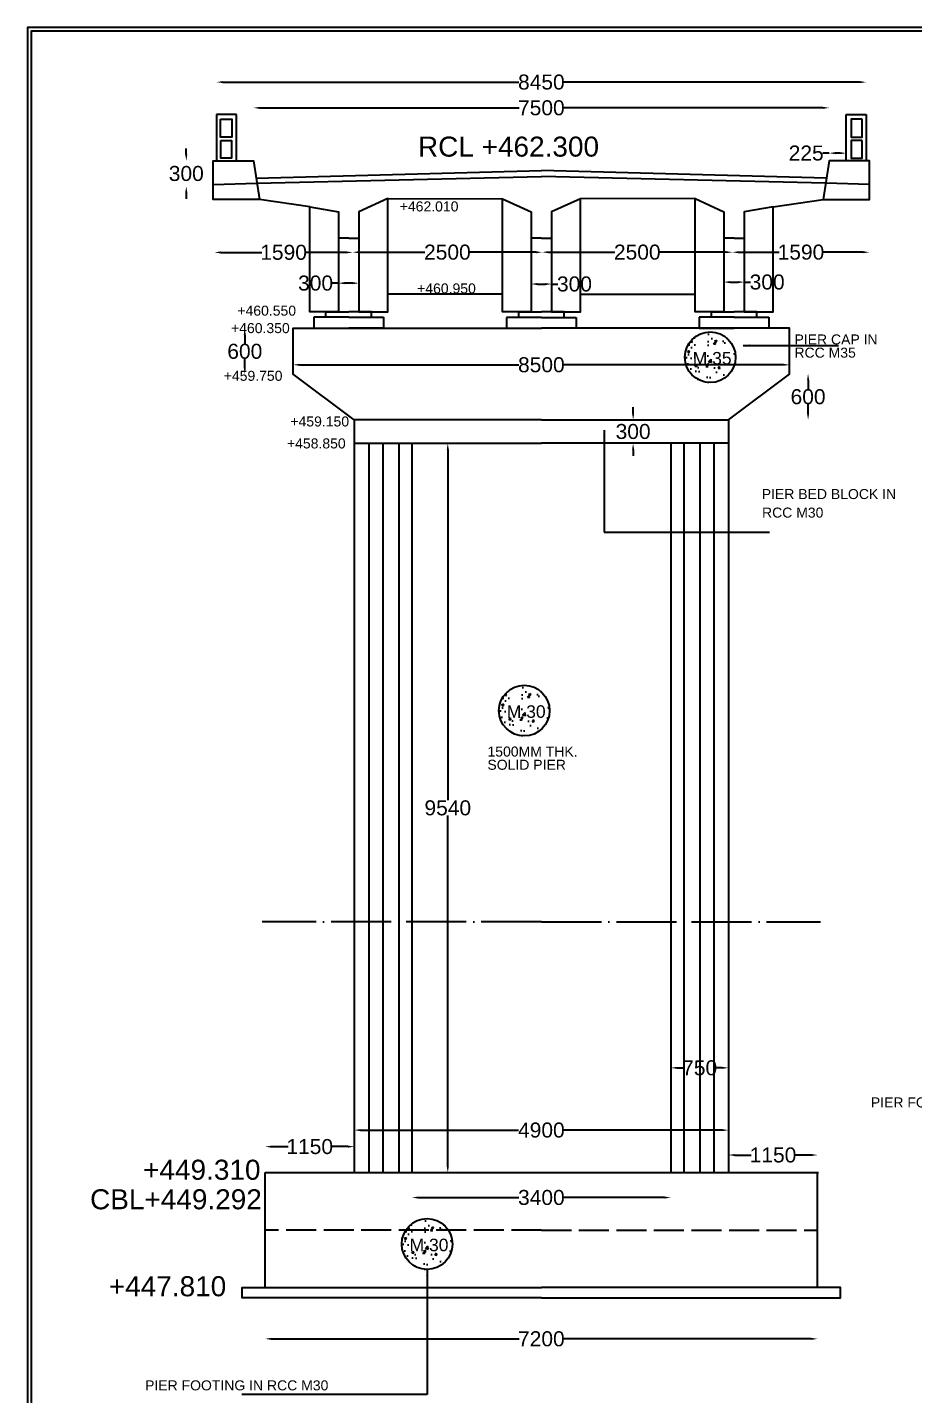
# Model space of a CAD drawing. Header units: inches. Extents: x 528254 to 544982, y -169119 to -158181.
# Drawn here: x 528254 to 531796, y -163646 to -158181 of the extents above; entities that cross this region are included whole.
import ezdxf

# ---------------------------------------------------------------- set-up
doc = ezdxf.new("R2010")
doc.units = ezdxf.units.IN
doc.header["$MEASUREMENT"] = 0
doc.linetypes.add('ACAD_ISO02W100', pattern=[15, 12, -3])
doc.linetypes.add('ACAD_ISO04W100', pattern=[30, 24, -3, 0, -3])
for name, color, linetype in [('DIMENSION', 7, 'Continuous'), ('DRAWING', 7, 'Continuous'), ('TEXT', 7, 'Continuous')]:
    doc.layers.add(name, color=color, linetype=linetype)
doc.styles.get("Standard").update_dxf_attribs({"font": 'arial.ttf', "height": 60})
doc.dimstyles.new('ST100', dxfattribs={"dimtxt": 100, "dimasz": 25, "dimexe": 0, "dimexo": 300, "dimgap": 0.09, "dimtad": 0, "dimtih": 1, "dimtoh": 1, "dimdec": 0, "dimzin": 0, "dimdsep": 46, "dimtxsty": 'Standard', "dimcen": 0, "dimse1": 1, "dimse2": 1, "dimadec": 0, "dimazin": 0, "dimtfac": 1, "dimtdec": 0, "dimtofl": 0, "dimtmove": 0, "dimatfit": 3, "dimfxl": 2000, "dimtolj": 1, "dimtzin": 0, "dimarcsym": 0})

# ---------------------------------------------------------------- blocks, each defined once
blk = doc.blocks.new('*D57')
at = {"layer": 'Defpoints', "color": 0, "ltscale": 0.4, "transparency": 16777216}
for p in [(528997.2, -158714.6), (528889.2, -158816.1), (528997.2, -158816.1)]:
    blk.add_point(p, dxfattribs=at)
at = {"layer": 'DIMENSION', "color": 0, "lineweight": -2, "ltscale": 0.4, "transparency": 16777216}
for p, q in [((528889.2, -158689.6), (528889.2, -158664.6)), ((528889.2, -158841.1), (528889.2, -158866.1))]:
    blk.add_line(p, q, dxfattribs=at)
at = {"layer": 'DIMENSION', "color": 0, "ltscale": 0.4, "transparency": 16777216}
for points in [[(528885.1, -158689.6), (528893.4, -158689.6), (528889.2, -158714.6)], [(528885.1, -158841.1), (528893.4, -158841.1), (528889.2, -158816.1)]]:
    blk.add_solid(points, dxfattribs=at)
at = {"layer": 'DIMENSION', "color": 0, "ltscale": 0.4, "transparency": 16777216, "insert": (528889.2, -158765.4), "char_height": 60, "attachment_point": 5}
blk.add_mtext('\\A1;300', dxfattribs=at)
blk = doc.blocks.new('*D58')
at = {"layer": 'Defpoints', "color": 0, "ltscale": 0.4, "transparency": 16777216}
for p in [(529001.9, -159080.5), (529554.2, -159080.5), (529554.2, -159080.5)]:
    blk.add_point(p, dxfattribs=at)
at = {"layer": 'DIMENSION', "color": 0, "lineweight": -2, "ltscale": 0.4, "transparency": 16777216}
for p, q in [((529026.9, -159080.5), (529191.3, -159080.5)), ((529529.2, -159080.5), (529364.8, -159080.5))]:
    blk.add_line(p, q, dxfattribs=at)
at = {"layer": 'DIMENSION', "color": 0, "ltscale": 0.4, "transparency": 16777216}
for points in [[(529026.9, -159076.4), (529026.9, -159084.7), (529001.9, -159080.5)], [(529529.2, -159076.4), (529529.2, -159084.7), (529554.2, -159080.5)]]:
    blk.add_solid(points, dxfattribs=at)
at = {"layer": 'DIMENSION', "color": 0, "ltscale": 0.4, "transparency": 16777216, "insert": (529278.1, -159080.5), "char_height": 60, "attachment_point": 5}
blk.add_mtext('\\A1;1590', dxfattribs=at)
blk = doc.blocks.new('*D59')
at = {"layer": 'Defpoints', "color": 0, "ltscale": 0.4, "transparency": 16777216}
for p in [(529497.3, -159203.4), (529497.3, -159204.5), (529579.3, -159204.5)]:
    blk.add_point(p, dxfattribs=at)
at = {"layer": 'DIMENSION', "color": 0, "lineweight": -2, "ltscale": 0.4, "transparency": 16777216}
for p, q in [((529497.3, -159203.4), (529472.3, -159203.4)), ((529554.3, -159203.4), (529522.3, -159203.4))]:
    blk.add_line(p, q, dxfattribs=at)
at = {"layer": 'DIMENSION', "color": 0, "ltscale": 0.4, "transparency": 16777216}
for points in [[(529522.3, -159199.3), (529522.3, -159207.6), (529497.3, -159203.4)], [(529554.3, -159199.3), (529554.3, -159207.6), (529579.3, -159203.4)]]:
    blk.add_solid(points, dxfattribs=at)
at = {"layer": 'DIMENSION', "color": 0, "ltscale": 0.4, "transparency": 16777216, "insert": (529406, -159203.4), "char_height": 60, "attachment_point": 5}
blk.add_mtext('\\A1;300', dxfattribs=at)
blk = doc.blocks.new('*D60')
at = {"layer": 'Defpoints', "color": 0, "ltscale": 0.4, "transparency": 16777216}
for p in [(529554.2, -159080.5), (530311.4, -159079.8), (530311.4, -159080.5)]:
    blk.add_point(p, dxfattribs=at)
at = {"layer": 'DIMENSION', "color": 0, "lineweight": -2, "ltscale": 0.4, "transparency": 16777216}
for p, q in [((529579.2, -159079.8), (529842.7, -159079.8)), ((530286.4, -159079.8), (530022.9, -159079.8))]:
    blk.add_line(p, q, dxfattribs=at)
at = {"layer": 'DIMENSION', "color": 0, "ltscale": 0.4, "transparency": 16777216}
for points in [[(529579.2, -159075.6), (529579.2, -159084), (529554.2, -159079.8)], [(530286.4, -159075.6), (530286.4, -159084), (530311.4, -159079.8)]]:
    blk.add_solid(points, dxfattribs=at)
at = {"layer": 'DIMENSION', "color": 0, "ltscale": 0.4, "transparency": 16777216, "insert": (529932.8, -159079.8), "char_height": 60, "attachment_point": 5}
blk.add_mtext('\\A1;2500', dxfattribs=at)
blk = doc.blocks.new('*D61')
at = {"layer": 'Defpoints', "color": 0, "ltscale": 0.4, "transparency": 16777216}
for p in [(530311.4, -159079.8), (531072, -159079.7), (531072, -159079.8)]:
    blk.add_point(p, dxfattribs=at)
at = {"layer": 'DIMENSION', "color": 0, "lineweight": -2, "ltscale": 0.4, "transparency": 16777216}
for p, q in [((530336.4, -159079.7), (530601.6, -159079.7)), ((531047, -159079.7), (530781.8, -159079.7))]:
    blk.add_line(p, q, dxfattribs=at)
at = {"layer": 'DIMENSION', "color": 0, "ltscale": 0.4, "transparency": 16777216}
for points in [[(530336.4, -159075.6), (530336.4, -159083.9), (530311.4, -159079.7)], [(531047, -159075.6), (531047, -159083.9), (531072, -159079.7)]]:
    blk.add_solid(points, dxfattribs=at)
at = {"layer": 'DIMENSION', "color": 0, "ltscale": 0.4, "transparency": 16777216, "insert": (530691.7, -159079.7), "char_height": 60, "attachment_point": 5}
blk.add_mtext('\\A1;2500', dxfattribs=at)
blk = doc.blocks.new('*D62')
at = {"layer": 'Defpoints', "color": 0, "ltscale": 0.4, "transparency": 16777216}
for p in [(531072, -159079.8), (531619.6, -159079.8), (531619.6, -159079.8)]:
    blk.add_point(p, dxfattribs=at)
at = {"layer": 'DIMENSION', "color": 0, "lineweight": -2, "ltscale": 0.4, "transparency": 16777216}
for p, q in [((531097, -159079.8), (531259, -159079.8)), ((531594.6, -159079.8), (531432.5, -159079.8))]:
    blk.add_line(p, q, dxfattribs=at)
at = {"layer": 'DIMENSION', "color": 0, "ltscale": 0.4, "transparency": 16777216}
for points in [[(531097, -159075.6), (531097, -159083.9), (531072, -159079.8)], [(531594.6, -159075.6), (531594.6, -159083.9), (531619.6, -159079.8)]]:
    blk.add_solid(points, dxfattribs=at)
at = {"layer": 'DIMENSION', "color": 0, "ltscale": 0.4, "transparency": 16777216, "insert": (531345.8, -159079.8), "char_height": 60, "attachment_point": 5}
blk.add_mtext('\\A1;1590', dxfattribs=at)
blk = doc.blocks.new('*D63')
at = {"layer": 'Defpoints', "color": 0, "ltscale": 0.4, "transparency": 16777216}
for p in [(531037.5, -159199.2), (531119.5, -159199.2), (531119.5, -159199.2)]:
    blk.add_point(p, dxfattribs=at)
at = {"layer": 'DIMENSION', "color": 0, "lineweight": -2, "ltscale": 0.4, "transparency": 16777216}
for p, q in [((531062.5, -159199.2), (531094.5, -159199.2)), ((531119.5, -159199.2), (531144.5, -159199.2))]:
    blk.add_line(p, q, dxfattribs=at)
at = {"layer": 'DIMENSION', "color": 0, "ltscale": 0.4, "transparency": 16777216}
for points in [[(531062.5, -159195), (531062.5, -159203.4), (531037.5, -159199.2)], [(531094.5, -159195), (531094.5, -159203.4), (531119.5, -159199.2)]]:
    blk.add_solid(points, dxfattribs=at)
at = {"layer": 'DIMENSION', "color": 0, "ltscale": 0.4, "transparency": 16777216, "insert": (531210.8, -159199.2), "char_height": 60, "attachment_point": 5}
blk.add_mtext('\\A1;300', dxfattribs=at)
blk = doc.blocks.new('*D64')
at = {"layer": 'Defpoints', "color": 0, "ltscale": 0.4, "transparency": 16777216}
for p in [(530267.4, -159199.2), (530349.4, -159199.2), (530349.4, -159207)]:
    blk.add_point(p, dxfattribs=at)
at = {"layer": 'DIMENSION', "color": 0, "lineweight": -2, "ltscale": 0.4, "transparency": 16777216}
for p, q in [((530292.4, -159207), (530324.4, -159207)), ((530349.4, -159207), (530374.4, -159207))]:
    blk.add_line(p, q, dxfattribs=at)
at = {"layer": 'DIMENSION', "color": 0, "ltscale": 0.4, "transparency": 16777216}
for points in [[(530292.4, -159202.8), (530292.4, -159211.2), (530267.4, -159207)], [(530324.4, -159202.8), (530324.4, -159211.2), (530349.4, -159207)]]:
    blk.add_solid(points, dxfattribs=at)
at = {"layer": 'DIMENSION', "color": 0, "ltscale": 0.4, "transparency": 16777216, "insert": (530440.7, -159207), "char_height": 60, "attachment_point": 5}
blk.add_mtext('\\A1;300', dxfattribs=at)
blk = doc.blocks.new('*D65')
at = {"layer": 'Defpoints', "color": 0, "ltscale": 0.4, "transparency": 16777216}
for p in [(529316.2, -159528.4), (531300.6, -159528.4), (531300.6, -159529.8)]:
    blk.add_point(p, dxfattribs=at)
at = {"layer": 'DIMENSION', "color": 0, "lineweight": -2, "ltscale": 0.4, "transparency": 16777216}
for p, q in [((529341.2, -159529.8), (530218.8, -159529.8)), ((531275.6, -159529.8), (530398, -159529.8))]:
    blk.add_line(p, q, dxfattribs=at)
at = {"layer": 'DIMENSION', "color": 0, "ltscale": 0.4, "transparency": 16777216}
for points in [[(529341.2, -159525.6), (529341.2, -159533.9), (529316.2, -159529.8)], [(531275.6, -159525.6), (531275.6, -159533.9), (531300.6, -159529.8)]]:
    blk.add_solid(points, dxfattribs=at)
at = {"layer": 'DIMENSION', "color": 0, "ltscale": 0.4, "transparency": 16777216, "insert": (530308.4, -159529.8), "char_height": 60, "attachment_point": 5}
blk.add_mtext('\\A1;8500', dxfattribs=at)
blk = doc.blocks.new('*D66')
at = {"layer": 'Defpoints', "color": 0, "ltscale": 0.4, "transparency": 16777216}
for p in [(529316.2, -159385.2), (529123.1, -159567), (529316.2, -159567)]:
    blk.add_point(p, dxfattribs=at)
at = {"layer": 'DIMENSION', "color": 0, "lineweight": -2, "ltscale": 0.4, "transparency": 16777216}
for p, q in [((529123.1, -159410.2), (529123.1, -159445.4)), ((529123.1, -159542), (529123.1, -159506.8))]:
    blk.add_line(p, q, dxfattribs=at)
at = {"layer": 'DIMENSION', "color": 0, "ltscale": 0.4, "transparency": 16777216}
for points in [[(529118.9, -159410.2), (529127.2, -159410.2), (529123.1, -159385.2)], [(529118.9, -159542), (529127.2, -159542), (529123.1, -159567)]]:
    blk.add_solid(points, dxfattribs=at)
at = {"layer": 'DIMENSION', "color": 0, "ltscale": 0.4, "transparency": 16777216, "insert": (529123.1, -159476.1), "char_height": 60, "attachment_point": 5}
blk.add_mtext('\\A1;600', dxfattribs=at)
blk = doc.blocks.new('*D67')
at = {"layer": 'Defpoints', "color": 0, "ltscale": 0.4, "transparency": 16777216}
for p in [(531300.6, -159565.5), (531056.3, -159749.7), (531374.3, -159749.7)]:
    blk.add_point(p, dxfattribs=at)
at = {"layer": 'DIMENSION', "color": 0, "lineweight": -2, "ltscale": 0.4, "transparency": 16777216}
for p, q in [((531374.3, -159590.5), (531374.3, -159626.9)), ((531374.3, -159724.7), (531374.3, -159688.3))]:
    blk.add_line(p, q, dxfattribs=at)
at = {"layer": 'DIMENSION', "color": 0, "ltscale": 0.4, "transparency": 16777216}
for points in [[(531370.2, -159590.5), (531378.5, -159590.5), (531374.3, -159565.5)], [(531370.2, -159724.7), (531378.5, -159724.7), (531374.3, -159749.7)]]:
    blk.add_solid(points, dxfattribs=at)
at = {"layer": 'DIMENSION', "color": 0, "ltscale": 0.4, "transparency": 16777216, "insert": (531374.3, -159657.6), "char_height": 60, "attachment_point": 5}
blk.add_mtext('\\A1;600', dxfattribs=at)
blk = doc.blocks.new('*D68')
at = {"layer": 'Defpoints', "color": 0, "ltscale": 0.4, "transparency": 16777216}
for p in [(530675.1, -159749.7), (530692.8, -159749.7), (530682.4, -159843.4)]:
    blk.add_point(p, dxfattribs=at)
at = {"layer": 'DIMENSION', "color": 0, "lineweight": -2, "ltscale": 0.4, "transparency": 16777216}
for p, q in [((530675.1, -159724.7), (530675.1, -159699.7)), ((530675.1, -159868.4), (530675.1, -159893.4))]:
    blk.add_line(p, q, dxfattribs=at)
at = {"layer": 'DIMENSION', "color": 0, "ltscale": 0.4, "transparency": 16777216}
for points in [[(530671, -159724.7), (530679.3, -159724.7), (530675.1, -159749.7)], [(530671, -159868.4), (530679.3, -159868.4), (530675.1, -159843.4)]]:
    blk.add_solid(points, dxfattribs=at)
at = {"layer": 'DIMENSION', "color": 0, "ltscale": 0.4, "transparency": 16777216, "insert": (530675.1, -159796.6), "char_height": 60, "attachment_point": 5}
blk.add_mtext('\\A1;300', dxfattribs=at)
blk = doc.blocks.new('*D69')
at = {"layer": 'Defpoints', "color": 0, "ltscale": 0.4, "transparency": 16777216}
for p in [(529934.4, -159843.4), (529934.4, -162758.2), (529934.4, -162758.2)]:
    blk.add_point(p, dxfattribs=at)
at = {"layer": 'DIMENSION', "color": 0, "lineweight": -2, "ltscale": 0.4, "transparency": 16777216}
for p, q in [((529934.4, -159868.4), (529934.4, -161270.1)), ((529934.4, -162733.2), (529934.4, -161331.5))]:
    blk.add_line(p, q, dxfattribs=at)
at = {"layer": 'DIMENSION', "color": 0, "ltscale": 0.4, "transparency": 16777216}
for points in [[(529930.2, -159868.4), (529938.6, -159868.4), (529934.4, -159843.4)], [(529930.2, -162733.2), (529938.6, -162733.2), (529934.4, -162758.2)]]:
    blk.add_solid(points, dxfattribs=at)
at = {"layer": 'DIMENSION', "color": 0, "ltscale": 0.4, "transparency": 16777216, "insert": (529934.4, -161300.8), "char_height": 60, "attachment_point": 5}
blk.add_mtext('\\A1;9540', dxfattribs=at)
blk = doc.blocks.new('*D70')
at = {"layer": 'Defpoints', "color": 0, "ltscale": 0.4, "transparency": 16777216}
for p in [(529560.4, -162588.6), (531056.3, -162588.6), (531056.3, -162588.6)]:
    blk.add_point(p, dxfattribs=at)
at = {"layer": 'DIMENSION', "color": 0, "lineweight": -2, "ltscale": 0.4, "transparency": 16777216}
for p, q in [((529585.4, -162588.6), (530217.6, -162588.6)), ((531031.3, -162588.6), (530399.2, -162588.6))]:
    blk.add_line(p, q, dxfattribs=at)
at = {"layer": 'DIMENSION', "color": 0, "ltscale": 0.4, "transparency": 16777216}
for points in [[(529585.4, -162584.4), (529585.4, -162592.8), (529560.4, -162588.6)], [(531031.3, -162584.4), (531031.3, -162592.8), (531056.3, -162588.6)]]:
    blk.add_solid(points, dxfattribs=at)
at = {"layer": 'DIMENSION', "color": 0, "ltscale": 0.4, "transparency": 16777216, "insert": (530308.4, -162588.6), "char_height": 60, "attachment_point": 5}
blk.add_mtext('\\A1;4900', dxfattribs=at)
blk = doc.blocks.new('*D71')
at = {"layer": 'Defpoints', "color": 0, "ltscale": 0.4, "transparency": 16777216}
for p in [(530825.6, -162339.8), (531056.3, -162339.8), (531056.3, -162339.8)]:
    blk.add_point(p, dxfattribs=at)
at = {"layer": 'DIMENSION', "color": 0, "lineweight": -2, "ltscale": 0.4, "transparency": 16777216}
for p, q in [((530850.6, -162339.8), (530874.9, -162339.8)), ((531031.3, -162339.8), (531007, -162339.8))]:
    blk.add_line(p, q, dxfattribs=at)
at = {"layer": 'DIMENSION', "color": 0, "ltscale": 0.4, "transparency": 16777216}
for points in [[(530850.6, -162335.6), (530850.6, -162343.9), (530825.6, -162339.8)], [(531031.3, -162335.6), (531031.3, -162343.9), (531056.3, -162339.8)]]:
    blk.add_solid(points, dxfattribs=at)
at = {"layer": 'DIMENSION', "color": 0, "ltscale": 0.4, "transparency": 16777216, "insert": (530941, -162339.8), "char_height": 60, "attachment_point": 5}
blk.add_mtext('\\A1;750', dxfattribs=at)
blk = doc.blocks.new('*D72')
at = {"layer": 'Defpoints', "color": 0, "ltscale": 0.4, "transparency": 16777216}
for p in [(531412.1, -162688.2), (531056.3, -162758.2), (531412.1, -162758.2)]:
    blk.add_point(p, dxfattribs=at)
at = {"layer": 'DIMENSION', "color": 0, "lineweight": -2, "ltscale": 0.4, "transparency": 16777216}
for p, q in [((531081.3, -162688.2), (531147.4, -162688.2)), ((531387.1, -162688.2), (531321, -162688.2))]:
    blk.add_line(p, q, dxfattribs=at)
at = {"layer": 'DIMENSION', "color": 0, "ltscale": 0.4, "transparency": 16777216}
for points in [[(531081.3, -162684), (531081.3, -162692.3), (531056.3, -162688.2)], [(531387.1, -162684), (531387.1, -162692.3), (531412.1, -162688.2)]]:
    blk.add_solid(points, dxfattribs=at)
at = {"layer": 'DIMENSION', "color": 0, "ltscale": 0.4, "transparency": 16777216, "insert": (531234.2, -162688.2), "char_height": 60, "attachment_point": 5}
blk.add_mtext('\\A1;1150', dxfattribs=at)
blk = doc.blocks.new('*D73')
at = {"layer": 'Defpoints', "color": 0, "ltscale": 0.4, "transparency": 16777216}
for p in [(529204.7, -162654.6), (529204.7, -162758.2), (529560.4, -162758.2)]:
    blk.add_point(p, dxfattribs=at)
at = {"layer": 'DIMENSION', "color": 0, "lineweight": -2, "ltscale": 0.4, "transparency": 16777216}
for p, q in [((529229.7, -162654.6), (529295.8, -162654.6)), ((529535.4, -162654.6), (529469.3, -162654.6))]:
    blk.add_line(p, q, dxfattribs=at)
at = {"layer": 'DIMENSION', "color": 0, "ltscale": 0.4, "transparency": 16777216}
for points in [[(529229.7, -162650.5), (529229.7, -162658.8), (529204.7, -162654.6)], [(529535.4, -162650.5), (529535.4, -162658.8), (529560.4, -162654.6)]]:
    blk.add_solid(points, dxfattribs=at)
at = {"layer": 'DIMENSION', "color": 0, "ltscale": 0.4, "transparency": 16777216, "insert": (529382.6, -162654.6), "char_height": 60, "attachment_point": 5}
blk.add_mtext('\\A1;1150', dxfattribs=at)
blk = doc.blocks.new('*D74')
at = {"layer": 'Defpoints', "color": 0, "ltscale": 0.4, "transparency": 16777216}
for p in [(529791.2, -162758.2), (530825.6, -162758.2), (530825.6, -162858)]:
    blk.add_point(p, dxfattribs=at)
at = {"layer": 'DIMENSION', "color": 0, "lineweight": -2, "ltscale": 0.4, "transparency": 16777216}
for p, q in [((529816.2, -162858), (530218.8, -162858)), ((530800.6, -162858), (530397.9, -162858))]:
    blk.add_line(p, q, dxfattribs=at)
at = {"layer": 'DIMENSION', "color": 0, "ltscale": 0.4, "transparency": 16777216}
for points in [[(529816.2, -162853.9), (529816.2, -162862.2), (529791.2, -162858)], [(530800.6, -162853.9), (530800.6, -162862.2), (530825.6, -162858)]]:
    blk.add_solid(points, dxfattribs=at)
at = {"layer": 'DIMENSION', "color": 0, "ltscale": 0.4, "transparency": 16777216, "insert": (530308.4, -162858), "char_height": 60, "attachment_point": 5}
blk.add_mtext('\\A1;3400', dxfattribs=at)
blk = doc.blocks.new('*D75')
at = {"layer": 'Defpoints', "color": 0, "ltscale": 0.4, "transparency": 16777216}
for p in [(529204.7, -163217.5), (531412.1, -163217.5), (531412.1, -163422.9)]:
    blk.add_point(p, dxfattribs=at)
at = {"layer": 'DIMENSION', "color": 0, "lineweight": -2, "ltscale": 0.4, "transparency": 16777216}
for p, q in [((529229.7, -163422.9), (530219.1, -163422.9)), ((531387.1, -163422.9), (530397.7, -163422.9))]:
    blk.add_line(p, q, dxfattribs=at)
at = {"layer": 'DIMENSION', "color": 0, "ltscale": 0.4, "transparency": 16777216}
for points in [[(529229.7, -163418.7), (529229.7, -163427), (529204.7, -163422.9)], [(531387.1, -163418.7), (531387.1, -163427), (531412.1, -163422.9)]]:
    blk.add_solid(points, dxfattribs=at)
at = {"layer": 'DIMENSION', "color": 0, "ltscale": 0.4, "transparency": 16777216, "insert": (530308.4, -163422.9), "char_height": 60, "attachment_point": 5}
blk.add_mtext('\\A1;7200', dxfattribs=at)
blk = doc.blocks.new('*D76')
at = {"layer": 'Defpoints', "color": 0, "ltscale": 0.4, "transparency": 16777216}
for p in [(529113.1, -163259.2), (531503.6, -163259.2), (531503.6, -163755.9)]:
    blk.add_point(p, dxfattribs=at)
at = {"layer": 'DIMENSION', "color": 0, "lineweight": -2, "ltscale": 0.4, "transparency": 16777216}
for p, q in [((529138.1, -163755.9), (530219.1, -163755.9)), ((531478.6, -163755.9), (530397.7, -163755.9))]:
    blk.add_line(p, q, dxfattribs=at)
at = {"layer": 'DIMENSION', "color": 0, "ltscale": 0.4, "transparency": 16777216}
for points in [[(529138.1, -163751.7), (529138.1, -163760), (529113.1, -163755.9)], [(531478.6, -163751.7), (531478.6, -163760), (531503.6, -163755.9)]]:
    blk.add_solid(points, dxfattribs=at)
at = {"layer": 'DIMENSION', "color": 0, "ltscale": 0.4, "transparency": 16777216, "insert": (530308.4, -163755.9), "char_height": 60, "attachment_point": 5}
blk.add_mtext('\\A1;7800', dxfattribs=at)
blk = doc.blocks.new('*D77')
at = {"layer": 'Defpoints', "color": 0, "ltscale": 0.4, "transparency": 16777216}
for p in [(531459, -158502.8), (529157.8, -158714.6), (531459, -158714.6)]:
    blk.add_point(p, dxfattribs=at)
at = {"layer": 'DIMENSION', "color": 0, "lineweight": -2, "ltscale": 0.4, "transparency": 16777216}
for p, q in [((529182.8, -158502.8), (530219.1, -158502.8)), ((531434, -158502.8), (530397.7, -158502.8))]:
    blk.add_line(p, q, dxfattribs=at)
at = {"layer": 'DIMENSION', "color": 0, "ltscale": 0.4, "transparency": 16777216}
for points in [[(529182.8, -158498.7), (529182.8, -158507), (529157.8, -158502.8)], [(531434, -158498.7), (531434, -158507), (531459, -158502.8)]]:
    blk.add_solid(points, dxfattribs=at)
at = {"layer": 'DIMENSION', "color": 0, "ltscale": 0.4, "transparency": 16777216, "insert": (530308.4, -158502.8), "char_height": 60, "attachment_point": 5}
blk.add_mtext('\\A1;7500', dxfattribs=at)
blk = doc.blocks.new('*D78')
at = {"layer": 'Defpoints', "color": 0, "ltscale": 0.4, "transparency": 16777216}
for p in [(529010.6, -158400), (529010.6, -158528.9), (531606.2, -158528.9)]:
    blk.add_point(p, dxfattribs=at)
at = {"layer": 'DIMENSION', "color": 0, "lineweight": -2, "ltscale": 0.4, "transparency": 16777216}
for p, q in [((529035.6, -158400), (530218.8, -158400)), ((531581.2, -158400), (530398, -158400))]:
    blk.add_line(p, q, dxfattribs=at)
at = {"layer": 'DIMENSION', "color": 0, "ltscale": 0.4, "transparency": 16777216}
for points in [[(529035.6, -158395.8), (529035.6, -158404.1), (529010.6, -158400)], [(531581.2, -158395.8), (531581.2, -158404.1), (531606.2, -158400)]]:
    blk.add_solid(points, dxfattribs=at)
at = {"layer": 'DIMENSION', "color": 0, "ltscale": 0.4, "transparency": 16777216, "insert": (530308.4, -158400), "char_height": 60, "attachment_point": 5}
blk.add_mtext('\\A1;8450', dxfattribs=at)
blk = doc.blocks.new('*D79')
at = {"layer": 'Defpoints', "color": 0, "ltscale": 0.4, "transparency": 16777216}
for p in [(531459, -158683.7), (531459, -158714.6), (531526.6, -158714.6)]:
    blk.add_point(p, dxfattribs=at)
at = {"layer": 'DIMENSION', "color": 0, "lineweight": -2, "ltscale": 0.4, "transparency": 16777216}
for p, q in [((531459, -158683.7), (531434, -158683.7)), ((531501.6, -158683.7), (531484, -158683.7))]:
    blk.add_line(p, q, dxfattribs=at)
at = {"layer": 'DIMENSION', "color": 0, "ltscale": 0.4, "transparency": 16777216}
for points in [[(531484, -158679.5), (531484, -158687.9), (531459, -158683.7)], [(531501.6, -158679.5), (531501.6, -158687.9), (531526.6, -158683.7)]]:
    blk.add_solid(points, dxfattribs=at)
at = {"layer": 'DIMENSION', "color": 0, "ltscale": 0.4, "transparency": 16777216, "insert": (531366.9, -158683.7), "char_height": 60, "attachment_point": 5}
blk.add_mtext('\\A1;225', dxfattribs=at)

msp = doc.modelspace()

# ---------------------------------------------------------------- hatches: boundary and pattern name
at = {"layer": 'DRAWING', "ltscale": 0.4}
h = msp.add_hatch(dxfattribs=at)
h.set_pattern_fill('AR-CONC', color=256, scale=12.893543, angle=0.1412, style=0)
h.set_pattern_definition([(50.141203, (33785.27, 255.63), (92.499912, -7.863036), [9.670158, -106.371733]), (355.141203, (33785.27, 255.63), (-18.128922, 96.939836), [7.736126, -85.097386]), (100.592603, (33792.98, 254.97), (74.371058, 89.076741), [8.218369, -90.402062]), (46.325403, (33785.2, 281.42), (137.657364, -21.00208), [14.505236, -159.5576]), (96.776803, (33796.68, 279.66), (120.201244, 125.894923), [12.327554, -135.603072]), (351.325403, (33785.2, 281.42), (120.201146, 125.895017), [11.60419, -127.64608]), (21.141203, (33798.114, 275), (77.09017, -51.722013), [9.670158, -106.371733]), (326.141203, (33798.11, 275), (31.141452, 93.574567), [7.736126, -85.097386]), (71.592603, (33804.54, 270.69), (108.231654, 41.852469), [8.218369, -90.402062]), (37.641203, (33785.268, 255.628), (1.4620525, 42.925547), [0, -84.065903, 0, -86.386741, 0, -85.419725]), (7.641203, (33785.27, 255.63), (33.7935554, 50.9370826), [0, -49.253336, 0, -82.1318714, 0, -32.556197]), (327.641203, (33756.516, 255.557), (68.8355854, -2.7384882), [0, -32.2338585, 0, -100.5696385, 0, -133.448174]), (317.641203, (33743.62, 255.526), (75.1613245, 13.092351), [0, -41.904016, 0, -66.788555, 0, -94.767544])])
h.paths.add_polyline_path([(530882, -159499.7, 1), (531084.7, -159499.7, 1.000001)])
h.paths.add_polyline_path([(530900.8, -159466.2), (531073.1, -159465.8), (531073.2, -159541.9), (530900.9, -159542.3)], flags=24)
h = msp.add_hatch(dxfattribs=at)
h.set_pattern_fill('AR-CONC', color=256, scale=12.893543, angle=0.1412, style=0)
h.set_pattern_definition([(50.141203, (33042.07, -1156.59), (92.499912, -7.863036), [9.670158, -106.371733]), (355.141203, (33042.07, -1156.59), (-18.128922, 96.939836), [7.736126, -85.097386]), (100.592603, (33049.78, -1157.25), (74.371058, 89.076741), [8.218369, -90.402062]), (46.325403, (33042.01, -1130.8), (137.657364, -21.00208), [14.505236, -159.5576]), (96.776803, (33053.48, -1132.55), (120.201244, 125.894923), [12.327554, -135.603072]), (351.325403, (33042.01, -1130.8), (120.201146, 125.895017), [11.60419, -127.64608]), (21.141203, (33054.92, -1137.22), (77.09017, -51.722013), [9.670158, -106.371733]), (326.141203, (33054.92, -1137.22), (31.141452, 93.574567), [7.736126, -85.097386]), (71.592603, (33061.34, -1141.53), (108.231654, 41.852469), [8.218369, -90.402062]), (37.641203, (33042.073, -1156.59), (1.4620525, 42.925547), [0, -84.065903, 0, -86.386741, 0, -85.419725]), (7.641203, (33042.073, -1156.59), (33.7935554, 50.9370826), [0, -49.253336, 0, -82.1318714, 0, -32.556197]), (327.641203, (33013.32, -1156.66), (68.8355854, -2.7384882), [0, -32.2338585, 0, -100.5696385, 0, -133.448174]), (317.641203, (33000.43, -1156.69), (75.1613245, 13.092351), [0, -41.904016, 0, -66.788555, 0, -94.767544])])
h.paths.add_polyline_path([(530138.8, -160911.9, 1), (530341.5, -160911.9, 1.000001)])
h.paths.add_polyline_path([(530157.6, -160878.5), (530329.3, -160878), (530329.5, -160954.1), (530157.7, -160954.5)], flags=24)
h = msp.add_hatch(dxfattribs=at)
h.set_pattern_fill('AR-CONC', color=256, scale=12.893543, angle=0.1412, style=0)
h.set_pattern_definition([(50.141203, (32653.655, -3288.38), (92.499912, -7.863036), [9.670158, -106.371733]), (355.141203, (32653.65, -3288.38), (-18.128922, 96.939836), [7.736126, -85.097386]), (100.592603, (32661.36, -3289.03), (74.371058, 89.076741), [8.218369, -90.402062]), (46.325403, (32653.59, -3262.59), (137.657364, -21.00208), [14.505236, -159.5576]), (96.776803, (32665.06, -3264.34), (120.201244, 125.894923), [12.327554, -135.603072]), (351.325403, (32653.59, -3262.59), (120.201146, 125.895017), [11.60419, -127.64608]), (21.141203, (32666.5, -3269.01), (77.09017, -51.722013), [9.670158, -106.371733]), (326.141203, (32666.5, -3269.01), (31.141452, 93.574567), [7.736126, -85.097386]), (71.592603, (32672.925, -3273.32), (108.231654, 41.852469), [8.218369, -90.402062]), (37.641203, (32653.655, -3288.38), (1.4620525, 42.925547), [0, -84.065903, 0, -86.386741, 0, -85.419725]), (7.641203, (32653.655, -3288.38), (33.7935554, 50.9370826), [0, -49.253336, 0, -82.1318714, 0, -32.556197]), (327.641203, (32624.902, -3288.45), (68.8355854, -2.7384882), [0, -32.2338585, 0, -100.5696385, 0, -133.448174]), (317.641203, (32612.01, -3288.48), (75.1613245, 13.092351), [0, -41.904016, 0, -66.788555, 0, -94.767544])])
h.paths.add_polyline_path([(529750.3, -163043.7, 1), (529953.1, -163043.7, 1.000001)])
h.paths.add_polyline_path([(529769.1, -163010.2), (529940.9, -163009.8), (529941.1, -163085.9), (529769.3, -163086.3)], flags=24)

# ---------------------------------------------------------------- linework, layer by layer
for p, q in [((529090.2, -158528.9), (529010.6, -158528.9)), ((529010.6, -158528.9), (529010.6, -158714.6)), ((529090.2, -158714.6), (529090.2, -158528.9)), ((531526.6, -158714.6), (531526.6, -158528.9)), ((531526.6, -158528.9), (531606.2, -158528.9)), ((531606.2, -158528.9), (531606.2, -158714.6)), ((529538.3, -159340), (529399.3, -159340)), ((529399.3, -159340), (529399.3, -159383.3)), ((529447.6, -159340), (529447.6, -159318.2)), ((529447.6, -159318.2), (529538.3, -159318.2)), ((529538.3, -159340), (529447.6, -159340)), ((529628.9, -159318.2), (529538.3, -159318.2)), ((529538.3, -159340), (529677.3, -159340)), ((529538.3, -159340), (529628.9, -159340)), ((529628.9, -159340), (529628.9, -159318.2)), ((529677.3, -159340), (529677.3, -159383.3)), ((530308.4, -159340.1), (530169.4, -159340.1)), ((530169.4, -159340.1), (530169.4, -159383.4)), ((530217.7, -159340.1), (530217.7, -159318.3)), ((530217.7, -159318.3), (530308.4, -159318.3)), ((530308.4, -159340.1), (530217.7, -159340.1)), ((530399, -159318.3), (530308.4, -159318.3)), ((530308.4, -159340.1), (530447.4, -159340.1)), ((530308.4, -159340.1), (530399, -159340.1)), ((530399, -159340.1), (530399, -159318.3)), ((530447.4, -159340.1), (530447.4, -159383.4)), ((531078.5, -159340), (530939.5, -159340)), ((530939.5, -159340), (530939.5, -159383.3)), ((530987.8, -159340), (530987.8, -159318.2)), ((530987.8, -159318.2), (531078.5, -159318.2)), ((531078.5, -159340), (530987.8, -159340)), ((531169.1, -159318.2), (531078.5, -159318.2)), ((531078.5, -159340), (531217.5, -159340)), ((531078.5, -159340), (531169.1, -159340)), ((531169.1, -159340), (531169.1, -159318.2)), ((531217.5, -159340), (531217.5, -159383.3)), ((529399.3, -159383.3), (529538.3, -159383.3)), ((529677.3, -159383.3), (529538.3, -159383.3)), ((530169.4, -159383.4), (530308.4, -159383.4)), ((530447.4, -159383.4), (530308.4, -159383.4)), ((530939.5, -159383.3), (531078.5, -159383.3)), ((531217.5, -159383.3), (531078.5, -159383.3)), ((530308.4, -159749.7), (529560.4, -159749.7)), ((529560.4, -159749.7), (529560.4, -159843.4)), ((530308.4, -159749.7), (531056.3, -159749.7)), ((531056.3, -159749.7), (531056.3, -159843.4)), ((529560.4, -159843.4), (530308.4, -159843.4)), ((531056.3, -159843.4), (530308.4, -159843.4))]:
    msp.add_line(p, q, dxfattribs=at)
for points in [[(544982.5, -158181), (528254, -158181), (528254, -169119), (544982.5, -169119)], [(544967, -158196.5), (528269.5, -158196.5), (528269.5, -169103.5), (544967, -169103.5)], [(529026.2, -158548.3), (529070.8, -158548.3), (529070.8, -158620.2), (529026.2, -158620.2)], [(531590.5, -158548.3), (531546, -158548.3), (531546, -158620.2), (531590.5, -158620.2)], [(529026.7, -158633.4), (529070.3, -158633.4), (529070.3, -158704), (529026.7, -158704)], [(531590.1, -158633.4), (531546.5, -158633.4), (531546.5, -158704), (531590.1, -158704)], [(529497.3, -159318.2), (529382.4, -159318.2), (529382.4, -158898.2), (529497.3, -158918.1)], [(529579.3, -159318.2), (529694.1, -159318.2), (529694.1, -158865.7), (529579.3, -158918.1)], [(530267.4, -159318.3), (530152.5, -159318.3), (530152.5, -158865.8), (530267.4, -158918.2)], [(530349.4, -159318.3), (530464.2, -159318.3), (530464.2, -158865.8), (530349.4, -158918.2)], [(531037.5, -159318.2), (530922.7, -159318.2), (530922.7, -158865.7), (531037.5, -158918.1)], [(531119.5, -159318.2), (531234.3, -159318.2), (531234.3, -158898.2), (531119.5, -158918.1)]]:
    msp.add_lwpolyline(points, close=True, dxfattribs=at)
for points in [[(529382.4, -158898.2), (529181.7, -158869.6), (528997.2, -158869.6), (528997.2, -158714.6), (529157.8, -158714.6), (529181.7, -158869.6)], [(531234.3, -158898.2), (531435.1, -158869.6), (531619.6, -158869.6), (531619.6, -158714.6), (531459, -158714.6), (531435.1, -158869.6)], [(528997.2, -158808.5), (529171.5, -158803.7), (530308.4, -158776.5)], [(529168.4, -158783.4), (530308.4, -158753.3)], [(531448.4, -158783.4), (530308.4, -158753.3)], [(531619.6, -158808.5), (531445.3, -158803.7), (530308.4, -158776.5)], [(529694.1, -158865.7), (530152.5, -158865.8)], [(530922.7, -158865.7), (530464.2, -158865.8)], [(529538.3, -159023), (529497.3, -159023)], [(529538.3, -159023), (529579.3, -159023)], [(530308.4, -159023.1), (530267.4, -159023.1)], [(530308.4, -159023.1), (530349.4, -159023.1)], [(531078.5, -159023), (531037.5, -159023)], [(531078.5, -159023), (531119.5, -159023)], [(530152.5, -159247.7), (529695, -159247.7)], [(530464.2, -159247.7), (530921.8, -159247.7)], [(529560.4, -159749.7), (529316.2, -159567), (529316.2, -159383.4), (530308.4, -159383.4)], [(531056.3, -159749.7), (531300.6, -159567), (531300.6, -159383.4), (530308.4, -159383.4)], [(529560.4, -159843.4), (529560.4, -162758.2)], [(529619.1, -159843.4), (529619.1, -162758.2)], [(529674.5, -159843.4), (529674.5, -162758.2)], [(529738.5, -159843.4), (529738.5, -162758.2)], [(529791.2, -159843.4), (529791.2, -162758.2)], [(530825.6, -159843.4), (530825.6, -162758.2)], [(530878.2, -159843.4), (530878.2, -162758.2)], [(530942.3, -159843.4), (530942.3, -162758.2)], [(530997.7, -159843.4), (530997.7, -162758.2)], [(531056.3, -159843.4), (531056.3, -162758.2)], [(529204.7, -162758.2), (531415.8, -162758.2)], [(529204.7, -163217.5), (529204.7, -162758.2)], [(531412.1, -163217.5), (531412.1, -162758.2)], [(530308.4, -163259.2), (529113.1, -163259.2), (529113.1, -163217.5), (530308.4, -163217.5)], [(530308.4, -163259.2), (531503.6, -163259.2), (531503.6, -163217.5), (530308.4, -163217.5)]]:
    msp.add_lwpolyline(points, dxfattribs=at)
at = {"layer": 'DRAWING', "linetype": 'ACAD_ISO04W100', "ltscale": 10}
for points in [[(530308.4, -161756.4), (529192.3, -161756.4)], [(530308.4, -161756.4), (531424.4, -161756.4)]]:
    msp.add_lwpolyline(points, dxfattribs=at)
at = {"layer": 'DRAWING', "linetype": 'ACAD_ISO02W100', "ltscale": 10}
for points in [[(530308.4, -162987.8), (529204.7, -162987.8)], [(530308.4, -162987.8), (531412.1, -162987.8)]]:
    msp.add_lwpolyline(points, dxfattribs=at)
at = {"layer": 'DRAWING', "ltscale": 0.4}
for centre in [(530983.3, -159499.7), (530240.1, -160911.9), (529851.7, -163043.7)]:
    msp.add_circle(centre, 101.4, dxfattribs=at)

# ---------------------------------------------------------------- texts
at = {"layer": 'TEXT'}
for s, height, p in [('RCL +462.300', 80, (529815.1, -158697.7)), ('+462.010', 40, (529742.4, -158916.7)), ('+460.950', 40, (529811.9, -159244.5)), ('+460.550', 40, (529093.4, -159333.3)), ('+460.350', 40, (529068.1, -159403.1)), ('PIER CAP IN', 40, (531320.1, -159448.4)), ('RCC M35', 40, (531319.9, -159501.2)), ('+459.750', 40, (529039, -159593.7)), ('+459.150', 40, (529305.3, -159776.2)), ('+458.850', 40, (529291.7, -159864)), ('PIER BED BLOCK IN', 40, (531189.2, -160066.3)), ('RCC M30', 40, (531190.3, -160140.4)), ('1500MM THK.', 40, (530093, -161095.5)), ('SOLID PIER ', 40, (530092.8, -161148.3)), ('PIER FOOTING IN RCC M30', 40, (531625.3, -162497.8)), (' +449.310', 80, (528685.7, -162786.8)), (' CBL+449.292', 80, (528473.6, -162904.9)), (' +447.810', 80, (528548.7, -163252.6)), ('PIER FOOTING IN RCC M30', 40, (528724.5, -163628.7))]:
    msp.add_text(s, height=height, dxfattribs=at).set_placement(p)
at = {"layer": 'TEXT', "char_height": 50, "width": 224.569, "attachment_point": 1, "rotation": 0.1412}
for s, insert in [('M 35', (530913.3, -159478.7)), ('M 30', (530170.1, -160890.9)), ('M 30', (529781.7, -163022.7))]:
    msp.add_mtext(s, dxfattribs=dict(at, insert=insert))

# ---------------------------------------------------------------- dimensions: what is measured, and where the dimension line sits
at = {"layer": 'DIMENSION', "ltscale": 0.4}
for base, p1, p2, text, picture, middle in [((529010.6, -158400), (531606.2, -158528.9), (529010.6, -158528.9), '8450', '*D78', (530308.4, -158400)), ((531459, -158502.8), (529157.8, -158714.6), (531459, -158714.6), '7500', '*D77', (530308.4, -158502.8)), ((531459, -158683.7), (531526.6, -158714.6), (531459, -158714.6), '225', '*D79', (531366.9, -158683.7)), ((529554.2, -159080.5), (529001.9, -159080.5), (529554.2, -159080.5), '1590', '*D58', (529278.1, -159080.5)), ((530311.4, -159079.8), (529554.2, -159080.5), (530311.4, -159080.5), '2500', '*D60', (529932.8, -159079.8)), ((531072, -159079.7), (530311.4, -159079.8), (531072, -159079.8), '2500', '*D61', (530691.7, -159079.7)), ((531619.6, -159079.8), (531072, -159079.8), (531619.6, -159079.8), '1590', '*D62', (531345.8, -159079.8)), ((529497.3, -159203.4), (529579.3, -159204.5), (529497.3, -159204.5), '300', '*D59', (529406, -159203.4)), ((530349.4, -159207), (530267.4, -159199.2), (530349.4, -159199.2), '300', '*D64', (530440.7, -159207)), ((531119.5, -159199.2), (531037.5, -159199.2), (531119.5, -159199.2), '300', '*D63', (531210.8, -159199.2)), ((531300.6, -159529.8), (529316.2, -159528.4), (531300.6, -159528.4), '8500', '*D65', (530308.4, -159529.8)), ((531056.3, -162339.8), (530825.6, -162339.8), (531056.3, -162339.8), '750', '*D71', (530941, -162339.8)), ((529204.7, -162654.6), (529560.4, -162758.2), (529204.7, -162758.2), '1150', '*D73', (529382.6, -162654.6)), ((531412.1, -162688.2), (531056.3, -162758.2), (531412.1, -162758.2), '1150', '*D72', (531234.2, -162688.2)), ((530825.6, -162858), (529791.2, -162758.2), (530825.6, -162758.2), '3400', '*D74', (530308.4, -162858)), ((531412.1, -163422.9), (529204.7, -163217.5), (531412.1, -163217.5), '7200', '*D75', (530308.4, -163422.9)), ((531503.6, -163755.9), (529113.1, -163259.2), (531503.6, -163259.2), '7800', '*D76', (530308.4, -163755.9))]:
    dim = msp.add_linear_dim(base=base, p1=p1, p2=p2, text=text, dimstyle='ST100', dxfattribs=at)
    dim.commit()
    dim.dimension.update_dxf_attribs({"geometry": picture, "text_midpoint": middle})
for base, p1, p2, text, picture, middle in [((528889.2, -158816.1), (528997.2, -158714.6), (528997.2, -158816.1), '300', '*D57', (528889.2, -158765.4)), ((529123.1, -159567), (529316.2, -159385.2), (529316.2, -159567), '600', '*D66', (529123.1, -159476.1)), ((531374.3, -159749.7), (531300.6, -159565.5), (531056.3, -159749.7), '600', '*D67', (531374.3, -159657.6)), ((530675.1, -159749.7), (530682.4, -159843.4), (530692.8, -159749.7), '300', '*D68', (530675.1, -159796.6)), ((529934.4, -162758.2), (529934.4, -159843.4), (529934.4, -162758.2), '9540', '*D69', (529934.4, -161300.8))]:
    dim = msp.add_linear_dim(base=base, p1=p1, p2=p2, angle=90, text=text, dimstyle='ST100', dxfattribs=at)
    dim.commit()
    dim.dimension.update_dxf_attribs({"geometry": picture, "text_midpoint": middle})
dim = msp.add_linear_dim(base=(531056.3, -162588.6), p1=(529560.4, -162588.6), p2=(531056.3, -162588.6), text='4900', dimstyle='ST100', override={"dimtxt": 50}, dxfattribs=at)
dim.commit()
dim.dimension.update_dxf_attribs({"geometry": '*D70', "text_midpoint": (530308.4, -162588.6)})

# ---------------------------------------------------------------- leaders
at = {"layer": 'TEXT', "ltscale": 0.4}
for points in [[(531115.3, -159452.4), (531496.1, -159452.4)], [(530559.2, -159791.2), (530559.2, -160198.6), (531220.5, -160198.6)], [(529851.7, -163145), (529851.7, -163645.5), (529110.8, -163645.5)]]:
    msp.add_leader(points, dimstyle='ST100', override={"dimgap": 0.09, "dimtad": 0}, dxfattribs=at)

doc.saveas('drawing.dxf')
